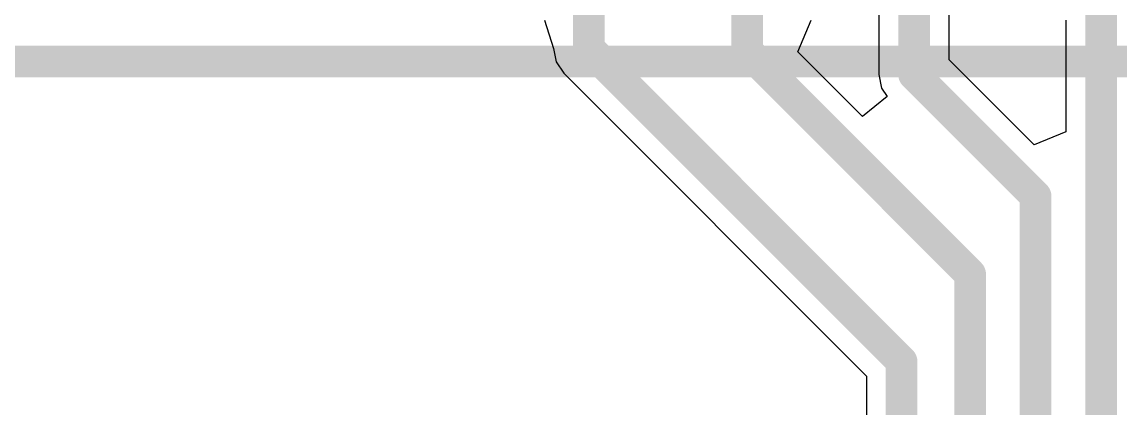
# Model space of a CAD drawing. Header units: inches. Extents: x -2.6 to 46, y -0.6 to 52.9.
# Drawn here: x 22.69 to 31.5, y 17.55 to 20.65 of the extents above; entities that cross this region are included whole.
import ezdxf

# ---------------------------------------------------------------- set-up
doc = ezdxf.new("R2010")
doc.units = ezdxf.units.IN
doc.layers.add('Mechanical 15', color=56, linetype='Continuous')
doc.layers.add('Top Layer', color=1, linetype='Continuous')

msp = doc.modelspace()

# ---------------------------------------------------------------- linework, layer by layer
at = {"layer": 'Mechanical 15'}
msp.add_lwpolyline([(17.865, 20.33, 0.254, 0.254, 0), (45.89, 20.33, 0.254, 0.254, 0)], format="xyseb", dxfattribs=at)
at = {"layer": 'Top Layer'}
for p, q in [((29.5676, 24.725), (29.5676, 20.225)), ((30.1324, 20.342), (30.1324, 24.608)), ((26.8858, 20.66), (26.9576, 20.435)), ((28.9184, 20.406), (29.0236, 20.66)), ((31.0676, 20.66), (31.0676, 19.7661)), ((26.9576, 20.435), (26.9791, 20.3269)), ((29.4368, 19.8876), (28.9184, 20.406)), ((26.9791, 20.3269), (27.0403, 20.2353)), ((30.8136, 19.6608), (30.1324, 20.342)), ((27.0403, 20.2353), (29.4676, 17.808)), ((29.5676, 20.225), (29.5676, 20.225)), ((29.5676, 20.225), (29.5891, 20.1169)), ((29.5891, 20.1169), (29.6341, 20.0495)), ((29.6341, 20.0495), (29.4368, 19.8876)), ((31.0676, 19.7661), (30.8136, 19.6608)), ((29.4676, 17.808), (29.4676, 13.4718))]:
    msp.add_line(p, q, dxfattribs=at)
for points in [[(29.85, 20.225, 0.254, 0.254, 0), (29.85, 24.725, 0.254, 0.254, 0)], [(27.24, 20.435, 0.254, 0.254, 0), (27.24, 22.08, 0.254, 0.254, 0)], [(28.51, 20.415, 0.254, 0.254, 0), (28.51, 22.08, 0.254, 0.254, 0)], [(31.35, 16.021, 0.254, 0.254, 0), (31.35, 21.78, 0.254, 0.254, 0)], [(27.24, 20.435, 0.254, 0.254, 0), (29.75, 17.925, 0.254, 0.254, 0)], [(28.51, 20.415, 0.254, 0.254, 0), (30.3, 18.625, 0.254, 0.254, 0)], [(29.85, 20.225, 0.254, 0.254, 0), (30.825, 19.25, 0.254, 0.254, 0)], [(30.825, 15.875, 0.254, 0.254, 0), (30.825, 19.25, 0.254, 0.254, 0)], [(30.3, 15.8, 0.254, 0.254, 0), (30.3, 18.625, 0.254, 0.254, 0)], [(29.75, 13.4718, 0.254, 0.254, 0), (29.75, 17.925, 0.254, 0.254, 0)]]:
    msp.add_lwpolyline(points, format="xyseb", dxfattribs=at)
for points in [[(27.1765, 20.435, 0.127, 0.127, 1), (27.3035, 20.435, 0.127, 0.127, 1)], [(27.1765, 20.435, 0.127, 0.127, 1), (27.3035, 20.435, 0.127, 0.127, 1)], [(28.4465, 20.415, 0.127, 0.127, 1), (28.5735, 20.415, 0.127, 0.127, 1)], [(28.4465, 20.415, 0.127, 0.127, 1), (28.5735, 20.415, 0.127, 0.127, 1)], [(29.7865, 20.225, 0.127, 0.127, 1), (29.9135, 20.225, 0.127, 0.127, 1)], [(29.7865, 20.225, 0.127, 0.127, 1), (29.9135, 20.225, 0.127, 0.127, 1)], [(30.7615, 19.25, 0.127, 0.127, 1), (30.8885, 19.25, 0.127, 0.127, 1)], [(30.7615, 19.25, 0.127, 0.127, 1), (30.8885, 19.25, 0.127, 0.127, 1)], [(30.2365, 18.625, 0.127, 0.127, 1), (30.3635, 18.625, 0.127, 0.127, 1)], [(30.2365, 18.625, 0.127, 0.127, 1), (30.3635, 18.625, 0.127, 0.127, 1)], [(29.6865, 17.925, 0.127, 0.127, 1), (29.8135, 17.925, 0.127, 0.127, 1)], [(29.6865, 17.925, 0.127, 0.127, 1), (29.8135, 17.925, 0.127, 0.127, 1)]]:
    msp.add_lwpolyline(points, format="xyseb", close=True, dxfattribs=at)

doc.saveas('drawing.dxf')
